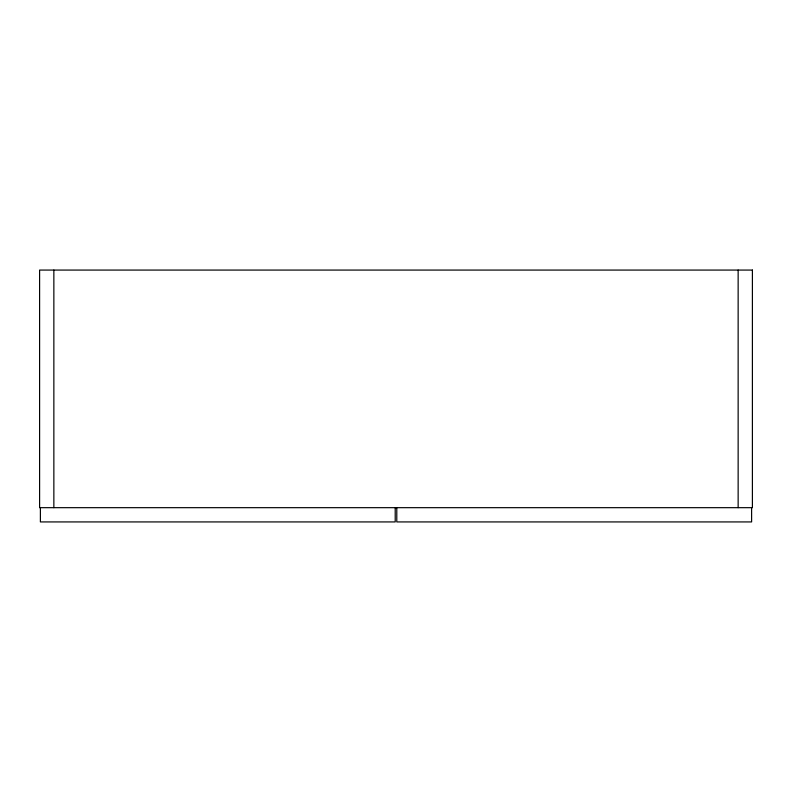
<?xml version="1.0" encoding="UTF-8"?>
<svg xmlns="http://www.w3.org/2000/svg" width="792" height="792" viewBox="0 0 792 792"><rect width="100%" height="100%" fill="white"/><g stroke="black" fill="none" stroke-linecap="round" stroke-linejoin="round"><path stroke-width="1.19" d="M751.608 507.672L751.608 521.928L396.792 521.928L396.792 507.672M738.144 270.072L738.144 507.672M395.208 507.672L395.208 521.928L40.392 521.928L40.392 507.672M53.856 270.072L53.856 507.672M752.4 270.072L39.6 270.072L39.6 507.672L752.4 507.672L752.4 270.072"/></g></svg>
